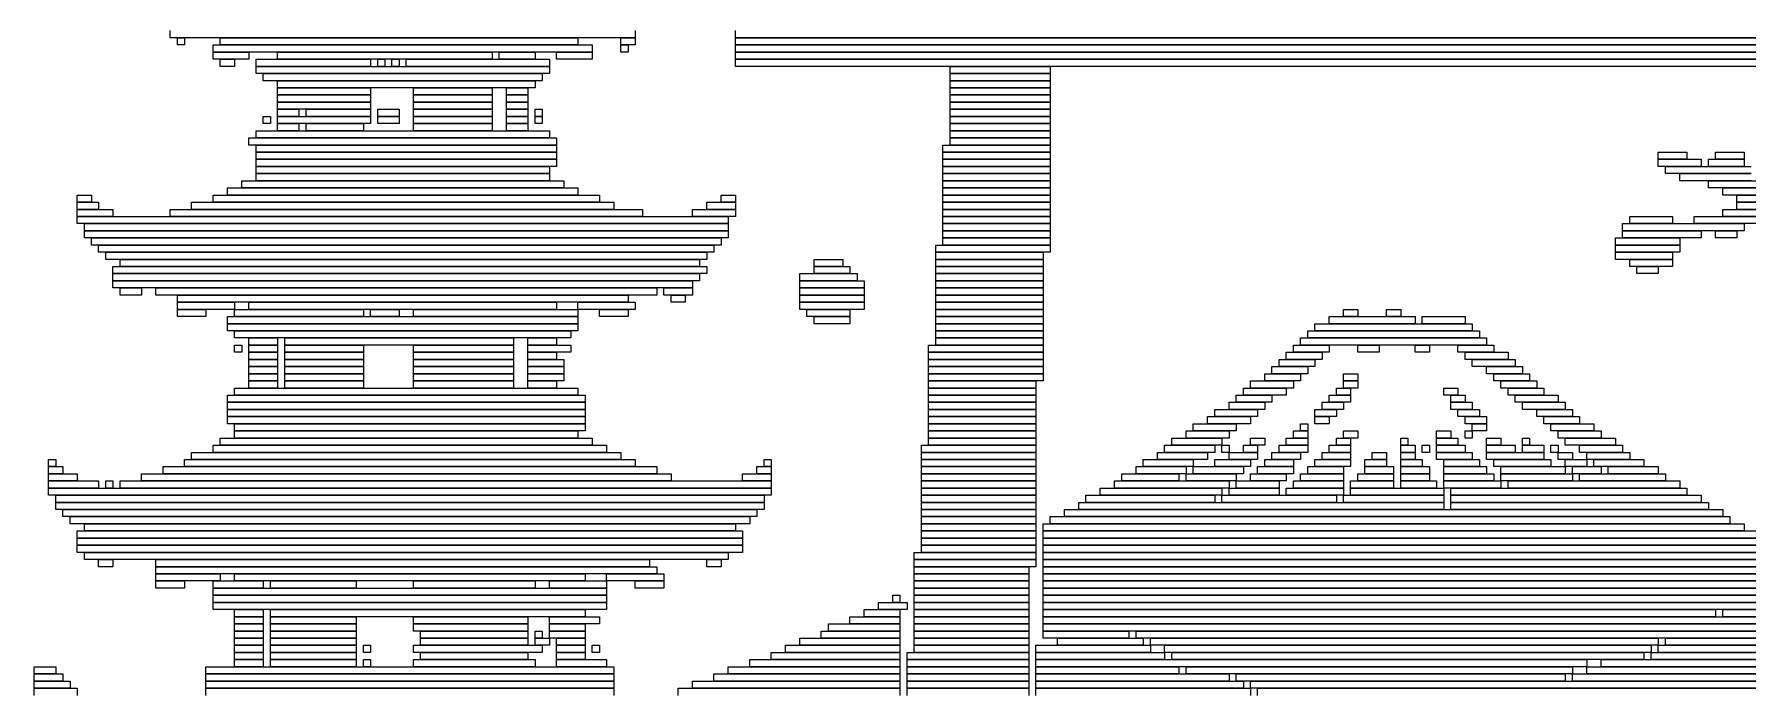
# Model space of a CAD drawing. Extents: x 39 to 985, y 65 to 958.
# Drawn here: x 547 to 786.5, y 710.5 to 802.5 of the extents above; entities that cross this region are included whole.
import ezdxf

# ---------------------------------------------------------------- set-up
doc = ezdxf.new("R2010")
doc.units = 0

msp = doc.modelspace()

# ---------------------------------------------------------------- linework, layer by layer
for p, q in [((566, 802), (566, 803)), ((631, 803), (631, 802)), ((645, 802), (645, 803)), ((631, 802), (566, 802)), ((567, 802), (568, 802)), ((567, 801), (567, 802)), ((568, 801), (567, 801)), ((568, 802), (568, 801)), ((572, 801), (625, 801)), ((572, 800), (572, 801)), ((625, 800), (572, 800)), ((572, 800), (577, 800)), ((572, 799), (572, 800)), ((573, 802), (623, 802)), ((573, 801), (573, 802)), ((623, 801), (573, 801)), ((577, 800), (577, 799)), ((581, 800), (611, 800)), ((581, 799), (581, 800)), ((611, 800), (611, 799)), ((612, 800), (617, 800)), ((612, 799), (612, 800)), ((617, 800), (617, 799)), ((620, 800), (625, 800)), ((620, 799), (620, 800)), ((623, 802), (623, 801)), ((625, 801), (625, 800)), ((625, 800), (625, 799)), ((629, 802), (631, 802)), ((629, 801), (629, 802)), ((631, 801), (629, 801)), ((629, 801), (630, 801)), ((629, 800), (629, 801)), ((630, 800), (629, 800)), ((630, 801), (630, 800)), ((631, 802), (631, 801)), ((837, 802), (645, 802)), ((645, 802), (837, 802)), ((645, 801), (645, 802)), ((837, 801), (645, 801)), ((645, 801), (837, 801)), ((645, 800), (645, 801)), ((837, 800), (645, 800)), ((645, 800), (837, 800)), ((645, 799), (645, 800)), ((577, 799), (572, 799)), ((573, 799), (575, 799)), ((573, 798), (573, 799)), ((575, 798), (573, 798)), ((575, 799), (575, 798)), ((578, 799), (594, 799)), ((578, 798), (578, 799)), ((594, 798), (578, 798)), ((578, 798), (619, 798)), ((578, 797), (578, 798)), ((611, 799), (581, 799)), ((594, 799), (594, 798)), ((595, 799), (596, 799)), ((595, 798), (595, 799)), ((596, 798), (595, 798)), ((596, 799), (596, 798)), ((597, 799), (598, 799)), ((597, 798), (597, 799)), ((598, 798), (597, 798)), ((598, 799), (598, 798)), ((599, 799), (619, 799)), ((599, 798), (599, 799)), ((619, 798), (599, 798)), ((617, 799), (612, 799)), ((619, 799), (619, 798)), ((619, 798), (619, 797)), ((625, 799), (620, 799)), ((837, 799), (645, 799)), ((645, 799), (837, 799)), ((645, 798), (645, 799)), ((837, 798), (645, 798)), ((675, 798), (689, 798)), ((675, 797), (675, 798)), ((689, 798), (689, 797)), ((619, 797), (578, 797)), ((579, 797), (618, 797)), ((579, 796), (579, 797)), ((618, 796), (579, 796)), ((581, 796), (617, 796)), ((581, 795), (581, 796)), ((617, 796), (617, 795)), ((618, 797), (618, 796)), ((689, 797), (675, 797)), ((675, 797), (689, 797)), ((675, 796), (675, 797)), ((689, 796), (675, 796)), ((675, 796), (689, 796)), ((675, 795), (675, 796)), ((689, 797), (689, 796)), ((689, 796), (689, 795)), ((617, 795), (581, 795)), ((581, 795), (594, 795)), ((581, 794), (581, 795)), ((594, 794), (581, 794)), ((581, 794), (594, 794)), ((581, 793), (581, 794)), ((594, 793), (581, 793)), ((581, 793), (594, 793)), ((581, 792), (581, 793)), ((594, 795), (594, 794)), ((594, 794), (594, 793)), ((594, 793), (594, 792)), ((600, 795), (611, 795)), ((600, 794), (600, 795)), ((611, 794), (600, 794)), ((600, 794), (611, 794)), ((600, 793), (600, 794)), ((611, 793), (600, 793)), ((600, 793), (611, 793)), ((600, 792), (600, 793)), ((611, 795), (611, 794)), ((611, 794), (611, 793)), ((611, 793), (611, 792)), ((613, 795), (616, 795)), ((613, 794), (613, 795)), ((616, 794), (613, 794)), ((613, 794), (616, 794)), ((613, 793), (613, 794)), ((616, 793), (613, 793)), ((613, 793), (616, 793)), ((613, 792), (613, 793)), ((616, 795), (616, 794)), ((616, 794), (616, 793)), ((616, 793), (616, 792)), ((689, 795), (675, 795)), ((675, 795), (689, 795)), ((675, 794), (675, 795)), ((689, 794), (675, 794)), ((675, 794), (689, 794)), ((675, 793), (675, 794)), ((689, 793), (675, 793)), ((675, 793), (689, 793)), ((675, 792), (675, 793)), ((689, 795), (689, 794)), ((689, 794), (689, 793)), ((689, 793), (689, 792)), ((579, 791), (580, 791)), ((579, 790), (579, 791)), ((580, 791), (580, 790)), ((594, 792), (581, 792)), ((581, 792), (584, 792)), ((581, 791), (581, 792)), ((584, 791), (581, 791)), ((581, 791), (594, 791)), ((581, 790), (581, 791)), ((584, 792), (584, 791)), ((585, 792), (594, 792)), ((585, 791), (585, 792)), ((594, 791), (585, 791)), ((594, 792), (594, 791)), ((594, 791), (594, 790)), ((595, 792), (598, 792)), ((595, 791), (595, 792)), ((598, 791), (595, 791)), ((595, 791), (598, 791)), ((595, 790), (595, 791)), ((598, 792), (598, 791)), ((598, 791), (598, 790)), ((611, 792), (600, 792)), ((600, 792), (611, 792)), ((600, 791), (600, 792)), ((611, 791), (600, 791)), ((600, 791), (611, 791)), ((600, 790), (600, 791)), ((611, 792), (611, 791)), ((611, 791), (611, 790)), ((616, 792), (613, 792)), ((613, 792), (616, 792)), ((613, 791), (613, 792)), ((616, 791), (613, 791)), ((613, 791), (616, 791)), ((613, 790), (613, 791)), ((616, 792), (616, 791)), ((616, 791), (616, 790)), ((617, 792), (618, 792)), ((617, 791), (617, 792)), ((618, 791), (617, 791)), ((617, 791), (618, 791)), ((617, 790), (617, 791)), ((618, 792), (618, 791)), ((618, 791), (618, 790)), ((689, 792), (675, 792)), ((675, 792), (689, 792)), ((675, 791), (675, 792)), ((689, 791), (675, 791)), ((675, 791), (689, 791)), ((675, 790), (675, 791)), ((689, 792), (689, 791)), ((689, 791), (689, 790)), ((577, 788), (620, 788)), ((577, 787), (577, 788)), ((578, 789), (619, 789)), ((578, 788), (578, 789)), ((619, 788), (578, 788)), ((580, 790), (579, 790)), ((594, 790), (581, 790)), ((581, 790), (584, 790)), ((581, 789), (581, 790)), ((584, 789), (581, 789)), ((584, 790), (584, 789)), ((585, 790), (593, 790)), ((585, 789), (585, 790)), ((593, 789), (585, 789)), ((593, 790), (593, 789)), ((598, 790), (595, 790)), ((611, 790), (600, 790)), ((600, 790), (611, 790)), ((600, 789), (600, 790)), ((611, 789), (600, 789)), ((611, 790), (611, 789)), ((616, 790), (613, 790)), ((613, 790), (616, 790)), ((613, 789), (613, 790)), ((616, 789), (613, 789)), ((616, 790), (616, 789)), ((618, 790), (617, 790)), ((619, 789), (619, 788)), ((620, 788), (620, 787)), ((689, 790), (675, 790)), ((675, 790), (689, 790)), ((675, 789), (675, 790)), ((689, 789), (675, 789)), ((675, 789), (689, 789)), ((675, 788), (675, 789)), ((689, 788), (675, 788)), ((675, 788), (689, 788)), ((675, 787), (675, 788)), ((689, 790), (689, 789)), ((689, 789), (689, 788)), ((689, 788), (689, 787)), ((620, 787), (577, 787)), ((578, 787), (620, 787)), ((578, 786), (578, 787)), ((620, 786), (578, 786)), ((578, 786), (620, 786)), ((578, 785), (578, 786)), ((620, 787), (620, 786)), ((620, 786), (620, 785)), ((674, 787), (689, 787)), ((674, 786), (674, 787)), ((689, 786), (674, 786)), ((674, 786), (689, 786)), ((674, 785), (674, 786)), ((689, 787), (675, 787)), ((689, 787), (689, 786)), ((689, 786), (689, 785)), ((774, 786), (778, 786)), ((774, 785), (774, 786)), ((778, 786), (778, 785)), ((782, 786), (786, 786)), ((782, 785), (782, 786)), ((786, 786), (786, 785)), ((620, 785), (578, 785)), ((578, 785), (620, 785)), ((578, 784), (578, 785)), ((620, 784), (578, 784)), ((578, 784), (619, 784)), ((578, 783), (578, 784)), ((619, 784), (619, 783)), ((620, 785), (620, 784)), ((689, 785), (674, 785)), ((674, 785), (689, 785)), ((674, 784), (674, 785)), ((689, 784), (674, 784)), ((674, 784), (689, 784)), ((674, 783), (674, 784)), ((689, 785), (689, 784)), ((689, 784), (689, 783)), ((778, 785), (774, 785)), ((774, 785), (780, 785)), ((774, 784), (774, 785)), ((780, 784), (774, 784)), ((775, 784), (787, 784)), ((775, 783), (775, 784)), ((780, 785), (780, 784)), ((781, 785), (786, 785)), ((781, 784), (781, 785)), ((786, 784), (781, 784)), ((786, 785), (782, 785)), ((786, 785), (786, 784)), ((574, 781), (623, 781)), ((574, 780), (574, 781)), ((576, 782), (621, 782)), ((576, 781), (576, 782)), ((621, 781), (576, 781)), ((619, 783), (578, 783)), ((578, 783), (619, 783)), ((578, 782), (578, 783)), ((619, 782), (578, 782)), ((619, 783), (619, 782)), ((621, 782), (621, 781)), ((623, 781), (623, 780)), ((689, 783), (674, 783)), ((674, 783), (689, 783)), ((674, 782), (674, 783)), ((689, 782), (674, 782)), ((674, 782), (689, 782)), ((674, 781), (674, 782)), ((689, 781), (674, 781)), ((674, 781), (689, 781)), ((674, 780), (674, 781)), ((689, 783), (689, 782)), ((689, 782), (689, 781)), ((689, 781), (689, 780)), ((787, 783), (775, 783)), ((777, 783), (787, 783)), ((777, 782), (777, 783)), ((787, 782), (777, 782)), ((781, 782), (788, 782)), ((781, 781), (781, 782)), ((788, 781), (781, 781)), ((783, 781), (789, 781)), ((783, 780), (783, 781)), ((553, 780), (555, 780)), ((553, 779), (553, 780)), ((555, 779), (553, 779)), ((553, 779), (556, 779)), ((553, 778), (553, 779)), ((555, 780), (555, 779)), ((556, 779), (556, 778)), ((569, 779), (628, 779)), ((569, 778), (569, 779)), ((572, 780), (626, 780)), ((572, 779), (572, 780)), ((626, 779), (572, 779)), ((623, 780), (574, 780)), ((626, 780), (626, 779)), ((628, 779), (628, 778)), ((641, 779), (645, 779)), ((641, 778), (641, 779)), ((643, 780), (645, 780)), ((643, 779), (643, 780)), ((645, 779), (643, 779)), ((645, 780), (645, 779)), ((645, 779), (645, 778)), ((689, 780), (674, 780)), ((674, 780), (689, 780)), ((674, 779), (674, 780)), ((689, 779), (674, 779)), ((674, 779), (689, 779)), ((674, 778), (674, 779)), ((689, 780), (689, 779)), ((689, 779), (689, 778)), ((789, 780), (783, 780)), ((785, 780), (792, 780)), ((785, 779), (785, 780)), ((792, 779), (785, 779)), ((785, 779), (792, 779)), ((785, 778), (785, 779)), ((556, 778), (553, 778)), ((553, 778), (558, 778)), ((553, 777), (553, 778)), ((558, 777), (553, 777)), ((553, 777), (644, 777)), ((553, 776), (553, 777)), ((644, 776), (553, 776)), ((554, 776), (644, 776)), ((554, 775), (554, 776)), ((558, 778), (558, 777)), ((566, 778), (632, 778)), ((566, 777), (566, 778)), ((632, 777), (566, 777)), ((628, 778), (569, 778)), ((632, 778), (632, 777)), ((639, 778), (645, 778)), ((639, 777), (639, 778)), ((645, 777), (639, 777)), ((645, 778), (641, 778)), ((644, 777), (644, 776)), ((644, 776), (644, 775)), ((645, 778), (645, 777)), ((689, 778), (674, 778)), ((674, 778), (689, 778)), ((674, 777), (674, 778)), ((689, 777), (674, 777)), ((674, 777), (689, 777)), ((674, 776), (674, 777)), ((689, 776), (674, 776)), ((674, 776), (689, 776)), ((674, 775), (674, 776)), ((689, 778), (689, 777)), ((689, 777), (689, 776)), ((689, 776), (689, 775)), ((769, 776), (786, 776)), ((769, 775), (769, 776)), ((770, 777), (776, 777)), ((770, 776), (770, 777)), ((776, 776), (770, 776)), ((776, 777), (776, 776)), ((779, 777), (789, 777)), ((779, 776), (779, 777)), ((789, 776), (779, 776)), ((783, 778), (792, 778)), ((783, 777), (783, 778)), ((792, 777), (783, 777)), ((792, 778), (785, 778)), ((786, 776), (786, 775)), ((644, 775), (554, 775)), ((554, 775), (644, 775)), ((554, 774), (554, 775)), ((644, 774), (554, 774)), ((555, 774), (643, 774)), ((555, 773), (555, 774)), ((643, 774), (643, 773)), ((644, 775), (644, 774)), ((689, 775), (674, 775)), ((674, 775), (689, 775)), ((674, 774), (674, 775)), ((689, 774), (674, 774)), ((674, 774), (689, 774)), ((674, 773), (674, 774)), ((689, 775), (689, 774)), ((689, 774), (689, 773)), ((768, 774), (777, 774)), ((768, 773), (768, 774)), ((786, 775), (769, 775)), ((769, 775), (780, 775)), ((769, 774), (769, 775)), ((780, 774), (769, 774)), ((777, 774), (777, 773)), ((780, 775), (780, 774)), ((782, 775), (785, 775)), ((782, 774), (782, 775)), ((785, 774), (782, 774)), ((785, 775), (785, 774)), ((643, 773), (555, 773)), ((556, 773), (642, 773)), ((556, 772), (556, 773)), ((642, 772), (556, 772)), ((557, 772), (641, 772)), ((557, 771), (557, 772)), ((641, 772), (641, 771)), ((642, 773), (642, 772)), ((673, 773), (689, 773)), ((673, 772), (673, 773)), ((689, 772), (673, 772)), ((673, 772), (688, 772)), ((673, 771), (673, 772)), ((689, 773), (674, 773)), ((688, 772), (688, 771)), ((689, 773), (689, 772)), ((777, 773), (768, 773)), ((768, 773), (777, 773)), ((768, 772), (768, 773)), ((777, 772), (768, 772)), ((768, 772), (776, 772)), ((768, 771), (768, 772)), ((776, 772), (776, 771)), ((777, 773), (777, 772)), ((641, 771), (557, 771)), ((558, 770), (641, 770)), ((558, 769), (558, 770)), ((641, 769), (558, 769)), ((558, 769), (640, 769)), ((558, 768), (558, 769)), ((559, 771), (640, 771)), ((559, 770), (559, 771)), ((640, 770), (559, 770)), ((640, 771), (640, 770)), ((640, 769), (640, 768)), ((641, 770), (641, 769)), ((654, 769), (662, 769)), ((654, 768), (654, 769)), ((656, 771), (660, 771)), ((656, 770), (656, 771)), ((660, 770), (656, 770)), ((656, 770), (661, 770)), ((656, 769), (656, 770)), ((661, 769), (656, 769)), ((660, 771), (660, 770)), ((661, 770), (661, 769)), ((662, 769), (662, 768)), ((688, 771), (673, 771)), ((673, 771), (688, 771)), ((673, 770), (673, 771)), ((688, 770), (673, 770)), ((673, 770), (688, 770)), ((673, 769), (673, 770)), ((688, 769), (673, 769)), ((673, 769), (688, 769)), ((673, 768), (673, 769)), ((688, 771), (688, 770)), ((688, 770), (688, 769)), ((688, 769), (688, 768)), ((776, 771), (768, 771)), ((770, 771), (776, 771)), ((770, 770), (770, 771)), ((776, 770), (770, 770)), ((771, 770), (774, 770)), ((771, 769), (771, 770)), ((774, 769), (771, 769)), ((774, 770), (774, 769)), ((776, 771), (776, 770)), ((640, 768), (558, 768)), ((558, 768), (639, 768)), ((558, 767), (558, 768)), ((639, 767), (558, 767)), ((559, 767), (562, 767)), ((559, 766), (559, 767)), ((562, 767), (562, 766)), ((564, 767), (634, 767)), ((564, 766), (564, 767)), ((634, 767), (634, 766)), ((635, 767), (639, 767)), ((635, 766), (635, 767)), ((639, 768), (639, 767)), ((639, 767), (639, 766)), ((662, 768), (654, 768)), ((654, 768), (663, 768)), ((654, 767), (654, 768)), ((663, 767), (654, 767)), ((654, 767), (663, 767)), ((654, 766), (654, 767)), ((663, 768), (663, 767)), ((663, 767), (663, 766)), ((688, 768), (673, 768)), ((673, 768), (688, 768)), ((673, 767), (673, 768)), ((688, 767), (673, 767)), ((673, 767), (688, 767)), ((673, 766), (673, 767)), ((688, 768), (688, 767)), ((688, 767), (688, 766)), ((562, 766), (559, 766)), ((634, 766), (564, 766)), ((567, 766), (630, 766)), ((567, 765), (567, 766)), ((630, 765), (567, 765)), ((567, 765), (575, 765)), ((567, 764), (567, 765)), ((575, 765), (575, 764)), ((577, 765), (620, 765)), ((577, 764), (577, 765)), ((620, 765), (620, 764)), ((623, 765), (631, 765)), ((623, 764), (623, 765)), ((630, 766), (630, 765)), ((631, 765), (631, 764)), ((639, 766), (635, 766)), ((636, 766), (638, 766)), ((636, 765), (636, 766)), ((638, 765), (636, 765)), ((638, 766), (638, 765)), ((663, 766), (654, 766)), ((654, 766), (663, 766)), ((654, 765), (654, 766)), ((663, 765), (654, 765)), ((654, 765), (663, 765)), ((654, 764), (654, 765)), ((663, 766), (663, 765)), ((663, 765), (663, 764)), ((688, 766), (673, 766)), ((673, 766), (688, 766)), ((673, 765), (673, 766)), ((688, 765), (673, 765)), ((673, 765), (688, 765)), ((673, 764), (673, 765)), ((688, 766), (688, 765)), ((688, 765), (688, 764)), ((575, 764), (567, 764)), ((567, 764), (571, 764)), ((567, 763), (567, 764)), ((571, 763), (567, 763)), ((571, 764), (571, 763)), ((574, 763), (623, 763)), ((574, 762), (574, 763)), ((623, 762), (574, 762)), ((574, 762), (623, 762)), ((574, 761), (574, 762)), ((575, 764), (593, 764)), ((575, 763), (575, 764)), ((593, 763), (575, 763)), ((620, 764), (577, 764)), ((593, 764), (593, 763)), ((594, 764), (598, 764)), ((594, 763), (594, 764)), ((598, 763), (594, 763)), ((598, 764), (598, 763)), ((600, 764), (623, 764)), ((600, 763), (600, 764)), ((623, 763), (600, 763)), ((631, 764), (623, 764)), ((623, 764), (623, 763)), ((623, 763), (623, 762)), ((623, 762), (623, 761)), ((626, 764), (630, 764)), ((626, 763), (626, 764)), ((630, 763), (626, 763)), ((630, 764), (630, 763)), ((663, 764), (654, 764)), ((655, 764), (661, 764)), ((655, 763), (655, 764)), ((661, 763), (655, 763)), ((656, 763), (661, 763)), ((656, 762), (656, 763)), ((661, 762), (656, 762)), ((661, 764), (661, 763)), ((661, 763), (661, 762)), ((688, 764), (673, 764)), ((673, 764), (688, 764)), ((673, 763), (673, 764)), ((688, 763), (673, 763)), ((673, 763), (688, 763)), ((673, 762), (673, 763)), ((688, 762), (673, 762)), ((673, 762), (688, 762)), ((673, 761), (673, 762)), ((688, 764), (688, 763)), ((688, 763), (688, 762)), ((688, 762), (688, 761)), ((726, 762), (748, 762)), ((726, 761), (726, 762)), ((728, 763), (740, 763)), ((728, 762), (728, 763)), ((740, 762), (728, 762)), ((730, 764), (732, 764)), ((730, 763), (730, 764)), ((732, 763), (730, 763)), ((732, 764), (732, 763)), ((736, 764), (738, 764)), ((736, 763), (736, 764)), ((738, 763), (736, 763)), ((738, 764), (738, 763)), ((740, 763), (740, 762)), ((741, 763), (747, 763)), ((741, 762), (741, 763)), ((747, 762), (741, 762)), ((747, 763), (747, 762)), ((748, 762), (748, 761)), ((623, 761), (574, 761)), ((575, 761), (622, 761)), ((575, 760), (575, 761)), ((622, 760), (575, 760)), ((577, 760), (581, 760)), ((577, 759), (577, 760)), ((581, 760), (581, 759)), ((582, 760), (614, 760)), ((582, 759), (582, 760)), ((614, 760), (614, 759)), ((616, 760), (620, 760)), ((616, 759), (616, 760)), ((620, 760), (620, 759)), ((622, 761), (622, 760)), ((688, 761), (673, 761)), ((673, 761), (688, 761)), ((673, 760), (673, 761)), ((688, 760), (673, 760)), ((673, 760), (688, 760)), ((673, 759), (673, 760)), ((688, 761), (688, 760)), ((688, 760), (688, 759)), ((724, 760), (750, 760)), ((724, 759), (724, 760)), ((725, 761), (749, 761)), ((725, 760), (725, 761)), ((749, 760), (725, 760)), ((748, 761), (726, 761)), ((749, 761), (749, 760)), ((750, 760), (750, 759)), ((575, 759), (576, 759)), ((575, 758), (575, 759)), ((576, 758), (575, 758)), ((576, 759), (576, 758)), ((581, 759), (577, 759)), ((577, 759), (581, 759)), ((577, 758), (577, 759)), ((581, 758), (577, 758)), ((577, 758), (581, 758)), ((577, 757), (577, 758)), ((581, 757), (577, 757)), ((577, 757), (581, 757)), ((577, 756), (577, 757)), ((581, 759), (581, 758)), ((581, 758), (581, 757)), ((581, 757), (581, 756)), ((614, 759), (582, 759)), ((582, 759), (593, 759)), ((582, 758), (582, 759)), ((593, 758), (582, 758)), ((582, 758), (593, 758)), ((582, 757), (582, 758)), ((593, 757), (582, 757)), ((582, 757), (593, 757)), ((582, 756), (582, 757)), ((593, 759), (593, 758)), ((593, 758), (593, 757)), ((593, 757), (593, 756)), ((600, 759), (614, 759)), ((600, 758), (600, 759)), ((614, 758), (600, 758)), ((600, 758), (614, 758)), ((600, 757), (600, 758)), ((614, 757), (600, 757)), ((600, 757), (614, 757)), ((600, 756), (600, 757)), ((614, 759), (614, 758)), ((614, 758), (614, 757)), ((614, 757), (614, 756)), ((620, 759), (616, 759)), ((616, 759), (622, 759)), ((616, 758), (616, 759)), ((622, 758), (616, 758)), ((616, 758), (620, 758)), ((616, 757), (616, 758)), ((620, 757), (616, 757)), ((616, 757), (621, 757)), ((616, 756), (616, 757)), ((620, 758), (620, 757)), ((621, 757), (621, 756)), ((622, 759), (622, 758)), ((672, 759), (688, 759)), ((672, 758), (672, 759)), ((688, 758), (672, 758)), ((672, 758), (688, 758)), ((672, 757), (672, 758)), ((688, 757), (672, 757)), ((672, 757), (688, 757)), ((672, 756), (672, 757)), ((688, 759), (673, 759)), ((688, 759), (688, 758)), ((688, 758), (688, 757)), ((688, 757), (688, 756)), ((721, 757), (726, 757)), ((721, 756), (721, 757)), ((722, 758), (727, 758)), ((722, 757), (722, 758)), ((727, 757), (722, 757)), ((723, 759), (728, 759)), ((723, 758), (723, 759)), ((728, 758), (723, 758)), ((750, 759), (724, 759)), ((726, 757), (726, 756)), ((727, 758), (727, 757)), ((728, 759), (728, 758)), ((732, 759), (735, 759)), ((732, 758), (732, 759)), ((735, 758), (732, 758)), ((735, 759), (735, 758)), ((740, 759), (742, 759)), ((740, 758), (740, 759)), ((742, 758), (740, 758)), ((742, 759), (742, 758)), ((746, 759), (751, 759)), ((746, 758), (746, 759)), ((751, 758), (746, 758)), ((747, 758), (753, 758)), ((747, 757), (747, 758)), ((753, 757), (747, 757)), ((748, 757), (754, 757)), ((748, 756), (748, 757)), ((751, 759), (751, 758)), ((753, 758), (753, 757)), ((754, 757), (754, 756)), ((581, 756), (577, 756)), ((577, 756), (581, 756)), ((577, 755), (577, 756)), ((581, 755), (577, 755)), ((577, 755), (581, 755)), ((577, 754), (577, 755)), ((581, 756), (581, 755)), ((581, 755), (581, 754)), ((593, 756), (582, 756)), ((582, 756), (593, 756)), ((582, 755), (582, 756)), ((593, 755), (582, 755)), ((582, 755), (593, 755)), ((582, 754), (582, 755)), ((593, 756), (593, 755)), ((593, 755), (593, 754)), ((614, 756), (600, 756)), ((600, 756), (614, 756)), ((600, 755), (600, 756)), ((614, 755), (600, 755)), ((600, 755), (614, 755)), ((600, 754), (600, 755)), ((614, 756), (614, 755)), ((614, 755), (614, 754)), ((621, 756), (616, 756)), ((616, 756), (621, 756)), ((616, 755), (616, 756)), ((621, 755), (616, 755)), ((616, 755), (621, 755)), ((616, 754), (616, 755)), ((621, 756), (621, 755)), ((621, 755), (621, 754)), ((688, 756), (672, 756)), ((672, 756), (688, 756)), ((672, 755), (672, 756)), ((688, 755), (672, 755)), ((672, 755), (688, 755)), ((672, 754), (672, 755)), ((688, 756), (688, 755)), ((688, 755), (688, 754)), ((719, 755), (724, 755)), ((719, 754), (719, 755)), ((720, 756), (725, 756)), ((720, 755), (720, 756)), ((725, 755), (720, 755)), ((726, 756), (721, 756)), ((724, 755), (724, 754)), ((725, 756), (725, 755)), ((730, 755), (732, 755)), ((730, 754), (730, 755)), ((732, 755), (732, 754)), ((754, 756), (748, 756)), ((750, 756), (755, 756)), ((750, 755), (750, 756)), ((755, 755), (750, 755)), ((751, 755), (756, 755)), ((751, 754), (751, 755)), ((755, 756), (755, 755)), ((756, 755), (756, 754)), ((575, 753), (623, 753)), ((575, 752), (575, 753)), ((581, 754), (577, 754)), ((577, 754), (581, 754)), ((577, 753), (577, 754)), ((581, 753), (577, 753)), ((581, 754), (581, 753)), ((593, 754), (582, 754)), ((582, 754), (593, 754)), ((582, 753), (582, 754)), ((593, 753), (582, 753)), ((593, 754), (593, 753)), ((614, 754), (600, 754)), ((600, 754), (614, 754)), ((600, 753), (600, 754)), ((614, 753), (600, 753)), ((614, 754), (614, 753)), ((621, 754), (616, 754)), ((616, 754), (620, 754)), ((616, 753), (616, 754)), ((620, 753), (616, 753)), ((620, 754), (620, 753)), ((623, 753), (623, 752)), ((688, 754), (672, 754)), ((672, 754), (687, 754)), ((672, 753), (672, 754)), ((687, 753), (672, 753)), ((672, 753), (687, 753)), ((672, 752), (672, 753)), ((687, 754), (687, 753)), ((687, 753), (687, 752)), ((716, 753), (722, 753)), ((716, 752), (716, 753)), ((717, 754), (723, 754)), ((717, 753), (717, 754)), ((723, 753), (717, 753)), ((724, 754), (719, 754)), ((722, 753), (722, 752)), ((723, 754), (723, 753)), ((729, 753), (731, 753)), ((729, 752), (729, 753)), ((732, 754), (730, 754)), ((730, 754), (732, 754)), ((730, 753), (730, 754)), ((732, 753), (730, 753)), ((731, 753), (731, 752)), ((732, 754), (732, 753)), ((744, 753), (746, 753)), ((744, 752), (744, 753)), ((746, 753), (746, 752)), ((756, 754), (751, 754)), ((752, 754), (757, 754)), ((752, 753), (752, 754)), ((757, 753), (752, 753)), ((753, 753), (758, 753)), ((753, 752), (753, 753)), ((757, 754), (757, 753)), ((758, 753), (758, 752)), ((574, 752), (624, 752)), ((574, 751), (574, 752)), ((624, 751), (574, 751)), ((574, 751), (624, 751)), ((574, 750), (574, 751)), ((624, 750), (574, 750)), ((574, 750), (624, 750)), ((574, 749), (574, 750)), ((623, 752), (575, 752)), ((624, 752), (624, 751)), ((624, 751), (624, 750)), ((624, 750), (624, 749)), ((687, 752), (672, 752)), ((672, 752), (687, 752)), ((672, 751), (672, 752)), ((687, 751), (672, 751)), ((672, 751), (687, 751)), ((672, 750), (672, 751)), ((687, 750), (672, 750)), ((672, 750), (687, 750)), ((672, 749), (672, 750)), ((687, 752), (687, 751)), ((687, 751), (687, 750)), ((687, 750), (687, 749)), ((712, 750), (718, 750)), ((712, 749), (712, 750)), ((714, 751), (719, 751)), ((714, 750), (714, 751)), ((719, 750), (714, 750)), ((715, 752), (720, 752)), ((715, 751), (715, 752)), ((720, 751), (715, 751)), ((722, 752), (716, 752)), ((718, 750), (718, 749)), ((719, 751), (719, 750)), ((720, 752), (720, 751)), ((726, 750), (729, 750)), ((726, 749), (726, 750)), ((727, 751), (730, 751)), ((727, 750), (727, 751)), ((730, 750), (727, 750)), ((728, 752), (731, 752)), ((728, 751), (728, 752)), ((731, 751), (728, 751)), ((731, 752), (729, 752)), ((729, 750), (729, 749)), ((730, 751), (730, 750)), ((731, 752), (731, 751)), ((746, 752), (744, 752)), ((745, 752), (747, 752)), ((745, 751), (745, 752)), ((747, 751), (745, 751)), ((745, 751), (748, 751)), ((745, 750), (745, 751)), ((748, 750), (745, 750)), ((746, 750), (749, 750)), ((746, 749), (746, 750)), ((747, 752), (747, 751)), ((748, 751), (748, 750)), ((749, 750), (749, 749)), ((758, 752), (753, 752)), ((754, 752), (760, 752)), ((754, 751), (754, 752)), ((760, 751), (754, 751)), ((755, 751), (761, 751)), ((755, 750), (755, 751)), ((761, 750), (755, 750)), ((757, 750), (762, 750)), ((757, 749), (757, 750)), ((760, 752), (760, 751)), ((761, 751), (761, 750)), ((762, 750), (762, 749)), ((624, 749), (574, 749)), ((574, 749), (624, 749)), ((574, 748), (574, 749)), ((624, 748), (574, 748)), ((575, 748), (624, 748)), ((575, 747), (575, 748)), ((624, 749), (624, 748)), ((624, 748), (624, 747)), ((687, 749), (672, 749)), ((672, 749), (687, 749)), ((672, 748), (672, 749)), ((687, 748), (672, 748)), ((672, 748), (687, 748)), ((672, 747), (672, 748)), ((687, 749), (687, 748)), ((687, 748), (687, 747)), ((709, 748), (715, 748)), ((709, 747), (709, 748)), ((711, 749), (717, 749)), ((711, 748), (711, 749)), ((717, 748), (711, 748)), ((718, 749), (712, 749)), ((715, 748), (715, 747)), ((717, 749), (717, 748)), ((724, 748), (725, 748)), ((724, 747), (724, 748)), ((725, 748), (725, 747)), ((729, 749), (726, 749)), ((726, 749), (728, 749)), ((726, 748), (726, 749)), ((728, 748), (726, 748)), ((728, 749), (728, 748)), ((749, 749), (746, 749)), ((747, 749), (750, 749)), ((747, 748), (747, 749)), ((750, 748), (747, 748)), ((748, 748), (750, 748)), ((748, 747), (748, 748)), ((750, 749), (750, 748)), ((750, 748), (750, 747)), ((762, 749), (757, 749)), ((758, 749), (763, 749)), ((758, 748), (758, 749)), ((763, 748), (758, 748)), ((759, 748), (765, 748)), ((759, 747), (759, 748)), ((763, 749), (763, 748)), ((765, 748), (765, 747)), ((572, 745), (627, 745)), ((572, 744), (572, 745)), ((573, 746), (625, 746)), ((573, 745), (573, 746)), ((625, 745), (573, 745)), ((624, 747), (575, 747)), ((575, 747), (623, 747)), ((575, 746), (575, 747)), ((623, 746), (575, 746)), ((623, 747), (623, 746)), ((625, 746), (625, 745)), ((627, 745), (627, 744)), ((671, 745), (687, 745)), ((671, 744), (671, 745)), ((687, 747), (672, 747)), ((672, 747), (687, 747)), ((672, 746), (672, 747)), ((687, 746), (672, 746)), ((672, 746), (687, 746)), ((672, 745), (672, 746)), ((687, 745), (672, 745)), ((687, 747), (687, 746)), ((687, 746), (687, 745)), ((687, 745), (687, 744)), ((705, 745), (712, 745)), ((705, 744), (705, 745)), ((706, 746), (713, 746)), ((706, 745), (706, 746)), ((713, 745), (706, 745)), ((708, 747), (714, 747)), ((708, 746), (708, 747)), ((714, 746), (708, 746)), ((715, 747), (709, 747)), ((712, 745), (712, 744)), ((713, 746), (713, 745)), ((713, 745), (714, 745)), ((713, 744), (713, 745)), ((714, 747), (714, 746)), ((714, 745), (714, 744)), ((716, 745), (718, 745)), ((716, 744), (716, 745)), ((717, 746), (719, 746)), ((717, 745), (717, 746)), ((719, 745), (717, 745)), ((718, 745), (718, 744)), ((719, 746), (719, 745)), ((721, 745), (725, 745)), ((721, 744), (721, 745)), ((722, 746), (725, 746)), ((722, 745), (722, 746)), ((725, 745), (722, 745)), ((723, 747), (725, 747)), ((723, 746), (723, 747)), ((725, 746), (723, 746)), ((725, 747), (724, 747)), ((725, 747), (725, 746)), ((725, 746), (725, 745)), ((725, 745), (725, 744)), ((728, 745), (731, 745)), ((728, 744), (728, 745)), ((729, 746), (731, 746)), ((729, 745), (729, 746)), ((731, 745), (729, 745)), ((730, 747), (732, 747)), ((730, 746), (730, 747)), ((732, 746), (730, 746)), ((731, 746), (731, 745)), ((731, 745), (731, 744)), ((732, 747), (732, 746)), ((738, 746), (739, 746)), ((738, 745), (738, 746)), ((739, 745), (738, 745)), ((738, 745), (740, 745)), ((738, 744), (738, 745)), ((739, 746), (739, 745)), ((740, 745), (740, 744)), ((741, 745), (742, 745)), ((741, 744), (741, 745)), ((742, 745), (742, 744)), ((743, 747), (745, 747)), ((743, 746), (743, 747)), ((745, 746), (743, 746)), ((743, 746), (746, 746)), ((743, 745), (743, 746)), ((746, 745), (743, 745)), ((743, 745), (747, 745)), ((743, 744), (743, 745)), ((745, 747), (745, 746)), ((746, 746), (746, 745)), ((747, 747), (748, 747)), ((747, 746), (747, 747)), ((748, 746), (747, 746)), ((747, 745), (747, 744)), ((750, 747), (748, 747)), ((748, 747), (748, 746)), ((750, 746), (752, 746)), ((750, 745), (750, 746)), ((752, 745), (750, 745)), ((750, 745), (754, 745)), ((750, 744), (750, 745)), ((752, 746), (752, 745)), ((754, 745), (754, 744)), ((755, 746), (756, 746)), ((755, 745), (755, 746)), ((756, 745), (755, 745)), ((755, 745), (758, 745)), ((755, 744), (755, 745)), ((756, 746), (756, 745)), ((758, 745), (758, 744)), ((765, 747), (759, 747)), ((759, 745), (760, 745)), ((759, 744), (759, 745)), ((760, 747), (766, 747)), ((760, 746), (760, 747)), ((766, 746), (760, 746)), ((760, 745), (760, 744)), ((761, 746), (768, 746)), ((761, 745), (761, 746)), ((768, 745), (761, 745)), ((763, 745), (769, 745)), ((763, 744), (763, 745)), ((766, 747), (766, 746)), ((768, 746), (768, 745)), ((769, 745), (769, 744)), ((549, 743), (550, 743)), ((549, 742), (549, 743)), ((550, 743), (550, 742)), ((568, 743), (631, 743)), ((568, 742), (568, 743)), ((569, 744), (629, 744)), ((569, 743), (569, 744)), ((629, 743), (569, 743)), ((627, 744), (572, 744)), ((629, 744), (629, 743)), ((631, 743), (631, 742)), ((649, 743), (650, 743)), ((649, 742), (649, 743)), ((650, 743), (650, 742)), ((687, 744), (671, 744)), ((671, 744), (687, 744)), ((671, 743), (671, 744)), ((687, 743), (671, 743)), ((671, 743), (687, 743)), ((671, 742), (671, 743)), ((687, 744), (687, 743)), ((687, 743), (687, 742)), ((702, 743), (709, 743)), ((702, 742), (702, 743)), ((704, 744), (711, 744)), ((704, 743), (704, 744)), ((711, 743), (704, 743)), ((712, 744), (705, 744)), ((709, 743), (709, 742)), ((711, 744), (711, 743)), ((712, 743), (717, 743)), ((712, 742), (712, 743)), ((714, 744), (713, 744)), ((714, 744), (718, 744)), ((714, 743), (714, 744)), ((718, 743), (714, 743)), ((718, 744), (716, 744)), ((717, 743), (717, 742)), ((718, 744), (718, 743)), ((719, 743), (723, 743)), ((719, 742), (719, 743)), ((720, 744), (724, 744)), ((720, 743), (720, 744)), ((724, 743), (720, 743)), ((725, 744), (721, 744)), ((723, 743), (723, 742)), ((724, 744), (724, 743)), ((726, 743), (731, 743)), ((726, 742), (726, 743)), ((727, 744), (731, 744)), ((727, 743), (727, 744)), ((731, 743), (727, 743)), ((731, 744), (728, 744)), ((731, 744), (731, 743)), ((731, 743), (731, 742)), ((733, 743), (736, 743)), ((733, 742), (733, 743)), ((734, 744), (736, 744)), ((734, 743), (734, 744)), ((736, 743), (734, 743)), ((736, 744), (736, 743)), ((736, 743), (736, 742)), ((740, 744), (738, 744)), ((738, 744), (740, 744)), ((738, 743), (738, 744)), ((740, 743), (738, 743)), ((738, 743), (741, 743)), ((738, 742), (738, 743)), ((740, 744), (740, 743)), ((742, 744), (741, 744)), ((741, 743), (741, 742)), ((747, 744), (743, 744)), ((743, 744), (748, 744)), ((743, 743), (743, 744)), ((748, 743), (743, 743)), ((744, 743), (749, 743)), ((744, 742), (744, 743)), ((748, 744), (748, 743)), ((749, 743), (749, 742)), ((754, 744), (750, 744)), ((750, 744), (758, 744)), ((750, 743), (750, 744)), ((758, 743), (750, 743)), ((751, 743), (759, 743)), ((751, 742), (751, 743)), ((758, 744), (755, 744)), ((758, 744), (758, 743)), ((760, 744), (759, 744)), ((759, 743), (759, 742)), ((760, 744), (762, 744)), ((760, 743), (760, 744)), ((762, 743), (760, 743)), ((761, 743), (764, 743)), ((761, 742), (761, 743)), ((762, 744), (762, 743)), ((769, 744), (763, 744)), ((764, 744), (770, 744)), ((764, 743), (764, 744)), ((770, 743), (764, 743)), ((764, 743), (764, 742)), ((765, 743), (772, 743)), ((765, 742), (765, 743)), ((770, 744), (770, 743)), ((772, 743), (772, 742)), ((550, 742), (549, 742)), ((549, 742), (551, 742)), ((549, 741), (549, 742)), ((551, 741), (549, 741)), ((549, 741), (553, 741)), ((549, 740), (549, 741)), ((551, 742), (551, 741)), ((553, 741), (553, 740)), ((562, 741), (636, 741)), ((562, 740), (562, 741)), ((565, 742), (634, 742)), ((565, 741), (565, 742)), ((634, 741), (565, 741)), ((631, 742), (568, 742)), ((634, 742), (634, 741)), ((636, 741), (636, 740)), ((646, 741), (650, 741)), ((646, 740), (646, 741)), ((648, 742), (650, 742)), ((648, 741), (648, 742)), ((650, 741), (648, 741)), ((650, 742), (649, 742)), ((650, 742), (650, 741)), ((650, 741), (650, 740)), ((687, 742), (671, 742)), ((671, 742), (687, 742)), ((671, 741), (671, 742)), ((687, 741), (671, 741)), ((671, 741), (687, 741)), ((671, 740), (671, 741)), ((687, 742), (687, 741)), ((687, 741), (687, 740)), ((699, 741), (707, 741)), ((699, 740), (699, 741)), ((701, 742), (708, 742)), ((701, 741), (701, 742)), ((708, 741), (701, 741)), ((709, 742), (702, 742)), ((707, 741), (707, 740)), ((708, 742), (708, 741)), ((708, 741), (715, 741)), ((708, 740), (708, 741)), ((709, 742), (716, 742)), ((709, 741), (709, 742)), ((716, 741), (709, 741)), ((717, 742), (712, 742)), ((715, 741), (715, 740)), ((716, 742), (716, 741)), ((717, 741), (722, 741)), ((717, 740), (717, 741)), ((718, 742), (723, 742)), ((718, 741), (718, 742)), ((723, 741), (718, 741)), ((723, 742), (719, 742)), ((722, 741), (722, 740)), ((723, 742), (723, 741)), ((724, 741), (730, 741)), ((724, 740), (724, 741)), ((725, 742), (730, 742)), ((725, 741), (725, 742)), ((730, 741), (725, 741)), ((731, 742), (726, 742)), ((730, 742), (730, 741)), ((730, 741), (730, 740)), ((732, 741), (737, 741)), ((732, 740), (732, 741)), ((736, 742), (733, 742)), ((733, 742), (737, 742)), ((733, 741), (733, 742)), ((737, 741), (733, 741)), ((737, 742), (737, 741)), ((737, 741), (737, 740)), ((741, 742), (738, 742)), ((738, 742), (742, 742)), ((738, 741), (738, 742)), ((742, 741), (738, 741)), ((738, 741), (742, 741)), ((738, 740), (738, 741)), ((742, 742), (742, 741)), ((742, 741), (742, 740)), ((749, 742), (744, 742)), ((744, 742), (750, 742)), ((744, 741), (744, 742)), ((750, 741), (744, 741)), ((744, 741), (751, 741)), ((744, 740), (744, 741)), ((750, 742), (750, 741)), ((759, 742), (751, 742)), ((751, 741), (751, 740)), ((752, 742), (761, 742)), ((752, 741), (752, 742)), ((761, 741), (752, 741)), ((752, 741), (762, 741)), ((752, 740), (752, 741)), ((764, 742), (761, 742)), ((761, 742), (761, 741)), ((762, 742), (766, 742)), ((762, 741), (762, 742)), ((766, 741), (762, 741)), ((762, 741), (762, 740)), ((763, 741), (775, 741)), ((763, 740), (763, 741)), ((772, 742), (765, 742)), ((766, 742), (766, 741)), ((767, 742), (774, 742)), ((767, 741), (767, 742)), ((774, 741), (767, 741)), ((774, 742), (774, 741)), ((775, 741), (775, 740)), ((553, 740), (549, 740)), ((549, 740), (556, 740)), ((549, 739), (549, 740)), ((556, 739), (549, 739)), ((549, 739), (650, 739)), ((549, 738), (549, 739)), ((650, 738), (549, 738)), ((550, 738), (649, 738)), ((550, 737), (550, 738)), ((556, 740), (556, 739)), ((557, 740), (558, 740)), ((557, 739), (557, 740)), ((558, 739), (557, 739)), ((558, 740), (558, 739)), ((559, 740), (650, 740)), ((559, 739), (559, 740)), ((650, 739), (559, 739)), ((636, 740), (562, 740)), ((650, 740), (646, 740)), ((649, 738), (649, 737)), ((650, 740), (650, 739)), ((650, 739), (650, 738)), ((687, 740), (671, 740)), ((671, 740), (687, 740)), ((671, 739), (671, 740)), ((687, 739), (671, 739)), ((671, 739), (687, 739)), ((671, 738), (671, 739)), ((687, 738), (671, 738)), ((671, 738), (687, 738)), ((671, 737), (671, 738)), ((687, 740), (687, 739)), ((687, 739), (687, 738)), ((687, 738), (687, 737)), ((694, 738), (712, 738)), ((694, 737), (694, 738)), ((696, 739), (713, 739)), ((696, 738), (696, 739)), ((713, 738), (696, 738)), ((698, 740), (714, 740)), ((698, 739), (698, 740)), ((714, 739), (698, 739)), ((707, 740), (699, 740)), ((715, 740), (708, 740)), ((712, 738), (712, 737)), ((713, 739), (713, 738)), ((713, 738), (729, 738)), ((713, 737), (713, 738)), ((714, 740), (714, 739)), ((714, 739), (721, 739)), ((714, 738), (714, 739)), ((721, 738), (714, 738)), ((715, 740), (721, 740)), ((715, 739), (715, 740)), ((721, 739), (715, 739)), ((722, 740), (717, 740)), ((721, 740), (721, 739)), ((721, 739), (721, 738)), ((722, 739), (730, 739)), ((722, 738), (722, 739)), ((730, 738), (722, 738)), ((723, 740), (730, 740)), ((723, 739), (723, 740)), ((730, 739), (723, 739)), ((730, 740), (724, 740)), ((729, 738), (729, 737)), ((730, 740), (730, 739)), ((730, 739), (730, 738)), ((730, 738), (744, 738)), ((730, 737), (730, 738)), ((731, 740), (737, 740)), ((731, 739), (731, 740)), ((737, 739), (731, 739)), ((731, 739), (744, 739)), ((731, 738), (731, 739)), ((744, 738), (731, 738)), ((737, 740), (732, 740)), ((737, 740), (737, 739)), ((742, 740), (738, 740)), ((738, 740), (743, 740)), ((738, 739), (738, 740)), ((743, 739), (738, 739)), ((743, 740), (743, 739)), ((751, 740), (744, 740)), ((744, 740), (752, 740)), ((744, 739), (744, 740)), ((752, 739), (744, 739)), ((744, 739), (744, 738)), ((744, 738), (744, 737)), ((745, 739), (778, 739)), ((745, 738), (745, 739)), ((778, 738), (745, 738)), ((745, 738), (780, 738)), ((745, 737), (745, 738)), ((762, 740), (752, 740)), ((752, 740), (752, 739)), ((753, 740), (777, 740)), ((753, 739), (753, 740)), ((777, 739), (753, 739)), ((775, 740), (763, 740)), ((777, 740), (777, 739)), ((778, 739), (778, 738)), ((780, 738), (780, 737)), ((649, 737), (550, 737)), ((550, 737), (649, 737)), ((550, 736), (550, 737)), ((649, 736), (550, 736)), ((551, 736), (648, 736)), ((551, 735), (551, 736)), ((648, 736), (648, 735)), ((649, 737), (649, 736)), ((687, 737), (671, 737)), ((671, 737), (687, 737)), ((671, 736), (671, 737)), ((687, 736), (671, 736)), ((671, 736), (687, 736)), ((671, 735), (671, 736)), ((687, 737), (687, 736)), ((687, 736), (687, 735)), ((691, 736), (783, 736)), ((691, 735), (691, 736)), ((693, 737), (744, 737)), ((693, 736), (693, 737)), ((744, 736), (693, 736)), ((712, 737), (694, 737)), ((729, 737), (713, 737)), ((744, 737), (730, 737)), ((744, 737), (744, 736)), ((780, 737), (745, 737)), ((745, 737), (781, 737)), ((745, 736), (745, 737)), ((781, 736), (745, 736)), ((781, 737), (781, 736)), ((783, 736), (783, 735)), ((648, 735), (551, 735)), ((552, 735), (647, 735)), ((552, 734), (552, 735)), ((647, 734), (552, 734)), ((553, 733), (646, 733)), ((553, 732), (553, 733)), ((554, 734), (645, 734)), ((554, 733), (554, 734)), ((645, 733), (554, 733)), ((645, 734), (645, 733)), ((646, 733), (646, 732)), ((647, 735), (647, 734)), ((687, 735), (671, 735)), ((671, 735), (687, 735)), ((671, 734), (671, 735)), ((687, 734), (671, 734)), ((671, 734), (687, 734)), ((671, 733), (671, 734)), ((687, 733), (671, 733)), ((671, 733), (687, 733)), ((671, 732), (671, 733)), ((687, 735), (687, 734)), ((687, 734), (687, 733)), ((687, 733), (687, 732)), ((688, 734), (786, 734)), ((688, 733), (688, 734)), ((786, 733), (688, 733)), ((688, 733), (788, 733)), ((688, 732), (688, 733)), ((689, 735), (784, 735)), ((689, 734), (689, 735)), ((784, 734), (689, 734)), ((783, 735), (691, 735)), ((784, 735), (784, 734)), ((786, 734), (786, 733)), ((646, 732), (553, 732)), ((553, 732), (646, 732)), ((553, 731), (553, 732)), ((646, 731), (553, 731)), ((553, 731), (646, 731)), ((553, 730), (553, 731)), ((646, 732), (646, 731)), ((646, 731), (646, 730)), ((687, 732), (671, 732)), ((671, 732), (687, 732)), ((671, 731), (671, 732)), ((687, 731), (671, 731)), ((671, 731), (687, 731)), ((671, 730), (671, 731)), ((687, 732), (687, 731)), ((687, 731), (687, 730)), ((788, 732), (688, 732)), ((688, 732), (790, 732)), ((688, 731), (688, 732)), ((790, 731), (688, 731)), ((688, 731), (792, 731)), ((688, 730), (688, 731)), ((646, 730), (553, 730)), ((554, 730), (644, 730)), ((554, 729), (554, 730)), ((644, 729), (554, 729)), ((556, 729), (558, 729)), ((556, 728), (556, 729)), ((558, 729), (558, 728)), ((564, 729), (633, 729)), ((564, 728), (564, 729)), ((633, 729), (633, 728)), ((641, 729), (643, 729)), ((641, 728), (641, 729)), ((643, 729), (643, 728)), ((644, 730), (644, 729)), ((670, 730), (687, 730)), ((670, 729), (670, 730)), ((687, 729), (670, 729)), ((670, 729), (687, 729)), ((670, 728), (670, 729)), ((687, 730), (671, 730)), ((687, 730), (687, 729)), ((687, 729), (687, 728)), ((792, 730), (688, 730)), ((688, 730), (794, 730)), ((688, 729), (688, 730)), ((794, 729), (688, 729)), ((688, 729), (794, 729)), ((688, 728), (688, 729)), ((558, 728), (556, 728)), ((633, 728), (564, 728)), ((564, 728), (634, 728)), ((564, 727), (564, 728)), ((634, 727), (564, 727)), ((564, 727), (573, 727)), ((564, 726), (564, 727)), ((573, 726), (564, 726)), ((564, 726), (568, 726)), ((564, 725), (564, 726)), ((568, 726), (568, 725)), ((572, 726), (579, 726)), ((572, 725), (572, 726)), ((573, 727), (573, 726)), ((575, 727), (624, 727)), ((575, 726), (575, 727)), ((624, 726), (575, 726)), ((579, 726), (579, 725)), ((580, 726), (592, 726)), ((580, 725), (580, 726)), ((592, 726), (592, 725)), ((600, 726), (617, 726)), ((600, 725), (600, 726)), ((617, 726), (617, 725)), ((619, 726), (627, 726)), ((619, 725), (619, 726)), ((624, 727), (624, 726)), ((627, 727), (635, 727)), ((627, 726), (627, 727)), ((635, 726), (627, 726)), ((627, 726), (627, 725)), ((631, 726), (635, 726)), ((631, 725), (631, 726)), ((634, 728), (634, 727)), ((635, 727), (635, 726)), ((635, 726), (635, 725)), ((643, 728), (641, 728)), ((687, 728), (670, 728)), ((670, 728), (686, 728)), ((670, 727), (670, 728)), ((686, 727), (670, 727)), ((670, 727), (686, 727)), ((670, 726), (670, 727)), ((686, 726), (670, 726)), ((670, 726), (686, 726)), ((670, 725), (670, 726)), ((686, 728), (686, 727)), ((686, 727), (686, 726)), ((686, 726), (686, 725)), ((794, 728), (688, 728)), ((688, 728), (794, 728)), ((688, 727), (688, 728)), ((794, 727), (688, 727)), ((688, 727), (794, 727)), ((688, 726), (688, 727)), ((794, 726), (688, 726)), ((688, 726), (794, 726)), ((688, 725), (688, 726)), ((568, 725), (564, 725)), ((579, 725), (572, 725)), ((572, 725), (627, 725)), ((572, 724), (572, 725)), ((627, 724), (572, 724)), ((572, 724), (627, 724)), ((572, 723), (572, 724)), ((592, 725), (580, 725)), ((617, 725), (600, 725)), ((627, 725), (619, 725)), ((627, 725), (627, 724)), ((627, 724), (627, 723)), ((635, 725), (631, 725)), ((667, 724), (668, 724)), ((667, 723), (667, 724)), ((668, 724), (668, 723)), ((686, 725), (670, 725)), ((670, 725), (686, 725)), ((670, 724), (670, 725)), ((686, 724), (670, 724)), ((670, 724), (686, 724)), ((670, 723), (670, 724)), ((686, 725), (686, 724)), ((686, 724), (686, 723)), ((794, 725), (688, 725)), ((688, 725), (795, 725)), ((688, 724), (688, 725)), ((795, 724), (688, 724)), ((688, 724), (795, 724)), ((688, 723), (688, 724)), ((627, 723), (572, 723)), ((572, 723), (627, 723)), ((572, 722), (572, 723)), ((627, 722), (572, 722)), ((575, 722), (579, 722)), ((575, 721), (575, 722)), ((579, 721), (575, 721)), ((575, 721), (579, 721)), ((575, 720), (575, 721)), ((579, 722), (579, 721)), ((579, 721), (579, 720)), ((580, 722), (624, 722)), ((580, 721), (580, 722)), ((624, 721), (580, 721)), ((580, 721), (592, 721)), ((580, 720), (580, 721)), ((592, 721), (592, 720)), ((600, 721), (616, 721)), ((600, 720), (600, 721)), ((616, 721), (616, 720)), ((619, 721), (626, 721)), ((619, 720), (619, 721)), ((624, 722), (624, 721)), ((626, 721), (626, 720)), ((627, 723), (627, 722)), ((661, 721), (668, 721)), ((661, 720), (661, 721)), ((663, 722), (668, 722)), ((663, 721), (663, 722)), ((668, 721), (663, 721)), ((665, 723), (669, 723)), ((665, 722), (665, 723)), ((669, 722), (665, 722)), ((668, 723), (667, 723)), ((668, 722), (668, 721)), ((668, 721), (668, 720)), ((669, 723), (669, 722)), ((686, 723), (670, 723)), ((670, 723), (686, 723)), ((670, 722), (670, 723)), ((686, 722), (670, 722)), ((670, 722), (686, 722)), ((670, 721), (670, 722)), ((686, 721), (670, 721)), ((670, 721), (686, 721)), ((670, 720), (670, 721)), ((686, 723), (686, 722)), ((686, 722), (686, 721)), ((686, 721), (686, 720)), ((795, 723), (688, 723)), ((688, 723), (795, 723)), ((688, 722), (688, 723)), ((795, 722), (688, 722)), ((688, 722), (782, 722)), ((688, 721), (688, 722)), ((782, 721), (688, 721)), ((688, 721), (794, 721)), ((688, 720), (688, 721)), ((782, 722), (782, 721)), ((783, 722), (795, 722)), ((783, 721), (783, 722)), ((795, 721), (783, 721)), ((579, 720), (575, 720)), ((575, 720), (579, 720)), ((575, 719), (575, 720)), ((579, 719), (575, 719)), ((575, 719), (579, 719)), ((575, 718), (575, 719)), ((579, 720), (579, 719)), ((579, 719), (579, 718)), ((592, 720), (580, 720)), ((580, 720), (592, 720)), ((580, 719), (580, 720)), ((592, 719), (580, 719)), ((580, 719), (592, 719)), ((580, 718), (580, 719)), ((592, 720), (592, 719)), ((592, 719), (592, 718)), ((616, 720), (600, 720)), ((600, 720), (616, 720)), ((600, 719), (600, 720)), ((616, 719), (600, 719)), ((601, 719), (616, 719)), ((601, 718), (601, 719)), ((616, 720), (616, 719)), ((616, 719), (616, 718)), ((617, 719), (618, 719)), ((617, 718), (617, 719)), ((618, 719), (618, 718)), ((626, 720), (619, 720)), ((619, 720), (624, 720)), ((619, 719), (619, 720)), ((624, 719), (619, 719)), ((619, 719), (624, 719)), ((619, 718), (619, 719)), ((624, 720), (624, 719)), ((624, 719), (624, 718)), ((657, 719), (668, 719)), ((657, 718), (657, 719)), ((658, 720), (668, 720)), ((658, 719), (658, 720)), ((668, 719), (658, 719)), ((668, 720), (661, 720)), ((668, 720), (668, 719)), ((668, 719), (668, 718)), ((686, 720), (670, 720)), ((670, 720), (686, 720)), ((670, 719), (670, 720)), ((686, 719), (670, 719)), ((670, 719), (686, 719)), ((670, 718), (670, 719)), ((686, 720), (686, 719)), ((686, 719), (686, 718)), ((794, 720), (688, 720)), ((688, 720), (794, 720)), ((688, 719), (688, 720)), ((794, 719), (688, 719)), ((688, 719), (700, 719)), ((688, 718), (688, 719)), ((700, 719), (700, 718)), ((701, 719), (795, 719)), ((701, 718), (701, 719)), ((579, 718), (575, 718)), ((575, 718), (579, 718)), ((575, 717), (575, 718)), ((579, 717), (575, 717)), ((575, 717), (579, 717)), ((575, 716), (575, 717)), ((579, 718), (579, 717)), ((579, 717), (579, 716)), ((592, 718), (580, 718)), ((580, 718), (592, 718)), ((580, 717), (580, 718)), ((592, 717), (580, 717)), ((580, 717), (592, 717)), ((580, 716), (580, 717)), ((592, 718), (592, 717)), ((592, 717), (592, 716)), ((593, 717), (594, 717)), ((593, 716), (593, 717)), ((594, 717), (594, 716)), ((600, 717), (618, 717)), ((600, 716), (600, 717)), ((616, 718), (601, 718)), ((601, 718), (616, 718)), ((601, 717), (601, 718)), ((616, 717), (601, 717)), ((616, 718), (616, 717)), ((618, 718), (617, 718)), ((617, 718), (619, 718)), ((617, 717), (617, 718)), ((619, 717), (617, 717)), ((618, 717), (618, 716)), ((624, 718), (619, 718)), ((619, 718), (619, 717)), ((620, 718), (624, 718)), ((620, 717), (620, 718)), ((624, 717), (620, 717)), ((620, 717), (624, 717)), ((620, 716), (620, 717)), ((624, 718), (624, 717)), ((624, 717), (624, 716)), ((625, 717), (626, 717)), ((625, 716), (625, 717)), ((626, 717), (626, 716)), ((652, 717), (668, 717)), ((652, 716), (652, 717)), ((654, 718), (668, 718)), ((654, 717), (654, 718)), ((668, 717), (654, 717)), ((668, 718), (657, 718)), ((668, 718), (668, 717)), ((668, 717), (668, 716)), ((686, 718), (670, 718)), ((670, 718), (686, 718)), ((670, 717), (670, 718)), ((686, 717), (670, 717)), ((670, 717), (686, 717)), ((670, 716), (670, 717)), ((686, 718), (686, 717)), ((686, 717), (686, 716)), ((687, 717), (703, 717)), ((687, 716), (687, 717)), ((700, 718), (688, 718)), ((690, 718), (702, 718)), ((690, 717), (690, 718)), ((702, 717), (690, 717)), ((795, 718), (701, 718)), ((702, 718), (702, 717)), ((703, 718), (774, 718)), ((703, 717), (703, 718)), ((774, 717), (703, 717)), ((703, 717), (703, 716)), ((705, 717), (773, 717)), ((705, 716), (705, 717)), ((773, 717), (773, 716)), ((774, 718), (774, 717)), ((774, 717), (795, 717)), ((774, 716), (774, 717)), ((775, 718), (795, 718)), ((775, 717), (775, 718)), ((795, 717), (775, 717)), ((547, 714), (550, 714)), ((547, 713), (547, 714)), ((550, 714), (550, 713)), ((571, 714), (628, 714)), ((571, 713), (571, 714)), ((579, 716), (575, 716)), ((575, 716), (579, 716)), ((575, 715), (575, 716)), ((579, 715), (575, 715)), ((575, 715), (579, 715)), ((575, 714), (575, 715)), ((579, 714), (575, 714)), ((579, 716), (579, 715)), ((579, 715), (579, 714)), ((592, 716), (580, 716)), ((580, 716), (592, 716)), ((580, 715), (580, 716)), ((592, 715), (580, 715)), ((580, 715), (592, 715)), ((580, 714), (580, 715)), ((592, 714), (580, 714)), ((592, 716), (592, 715)), ((592, 715), (592, 714)), ((594, 716), (593, 716)), ((593, 715), (594, 715)), ((593, 714), (593, 715)), ((594, 714), (593, 714)), ((594, 715), (594, 714)), ((618, 716), (600, 716)), ((600, 715), (617, 715)), ((600, 714), (600, 715)), ((617, 714), (600, 714)), ((601, 716), (616, 716)), ((601, 715), (601, 716)), ((616, 715), (601, 715)), ((616, 716), (616, 715)), ((617, 715), (617, 714)), ((624, 716), (620, 716)), ((620, 716), (624, 716)), ((620, 715), (620, 716)), ((624, 715), (620, 715)), ((620, 715), (627, 715)), ((620, 714), (620, 715)), ((627, 714), (620, 714)), ((624, 716), (624, 715)), ((626, 716), (625, 716)), ((627, 715), (627, 714)), ((628, 714), (628, 713)), ((644, 714), (668, 714)), ((644, 713), (644, 714)), ((647, 715), (668, 715)), ((647, 714), (647, 715)), ((668, 714), (647, 714)), ((650, 716), (668, 716)), ((650, 715), (650, 716)), ((668, 715), (650, 715)), ((668, 716), (652, 716)), ((668, 716), (668, 715)), ((668, 715), (668, 714)), ((668, 714), (668, 713)), ((669, 716), (686, 716)), ((669, 715), (669, 716)), ((686, 715), (669, 715)), ((669, 715), (686, 715)), ((669, 714), (669, 715)), ((686, 714), (669, 714)), ((669, 714), (686, 714)), ((669, 713), (669, 714)), ((686, 716), (670, 716)), ((686, 716), (686, 715)), ((686, 715), (686, 714)), ((686, 714), (686, 713)), ((703, 716), (687, 716)), ((687, 716), (705, 716)), ((687, 715), (687, 716)), ((705, 715), (687, 715)), ((687, 715), (764, 715)), ((687, 714), (687, 715)), ((764, 714), (687, 714)), ((687, 714), (707, 714)), ((687, 713), (687, 714)), ((773, 716), (705, 716)), ((705, 716), (705, 715)), ((706, 716), (772, 716)), ((706, 715), (706, 716)), ((772, 715), (706, 715)), ((707, 714), (707, 713)), ((708, 714), (762, 714)), ((708, 713), (708, 714)), ((762, 714), (762, 713)), ((764, 715), (764, 714)), ((764, 714), (795, 714)), ((764, 713), (764, 714)), ((766, 715), (795, 715)), ((766, 714), (766, 715)), ((795, 714), (766, 714)), ((772, 716), (772, 715)), ((773, 716), (795, 716)), ((773, 715), (773, 716)), ((795, 715), (773, 715)), ((795, 716), (774, 716)), ((550, 713), (547, 713)), ((547, 713), (551, 713)), ((547, 712), (547, 713)), ((551, 712), (547, 712)), ((547, 712), (552, 712)), ((547, 711), (547, 712)), ((551, 713), (551, 712)), ((552, 712), (552, 711)), ((628, 713), (571, 713)), ((571, 713), (628, 713)), ((571, 712), (571, 713)), ((628, 712), (571, 712)), ((571, 712), (628, 712)), ((571, 711), (571, 712)), ((628, 713), (628, 712)), ((628, 712), (628, 711)), ((639, 712), (668, 712)), ((639, 711), (639, 712)), ((642, 713), (668, 713)), ((642, 712), (642, 713)), ((668, 712), (642, 712)), ((668, 713), (644, 713)), ((668, 713), (668, 712)), ((668, 712), (668, 711)), ((686, 713), (669, 713)), ((669, 713), (686, 713)), ((669, 712), (669, 713)), ((686, 712), (669, 712)), ((669, 712), (686, 712)), ((669, 711), (669, 712)), ((686, 713), (686, 712)), ((686, 712), (686, 711)), ((707, 713), (687, 713)), ((687, 713), (714, 713)), ((687, 712), (687, 713)), ((714, 712), (687, 712)), ((687, 712), (716, 712)), ((687, 711), (687, 712)), ((762, 713), (708, 713)), ((714, 713), (714, 712)), ((715, 713), (761, 713)), ((715, 712), (715, 713)), ((761, 712), (715, 712)), ((716, 712), (716, 711)), ((717, 712), (795, 712)), ((717, 711), (717, 712)), ((761, 713), (761, 712)), ((762, 713), (795, 713)), ((762, 712), (762, 713)), ((795, 712), (762, 712)), ((795, 713), (764, 713)), ((552, 711), (547, 711)), ((547, 711), (553, 711)), ((547, 710), (547, 711)), ((553, 711), (553, 710)), ((628, 711), (571, 711)), ((571, 711), (628, 711)), ((571, 710), (571, 711)), ((628, 711), (628, 710)), ((637, 711), (668, 711)), ((637, 710), (637, 711)), ((668, 711), (639, 711)), ((668, 711), (668, 710)), ((686, 711), (669, 711)), ((669, 711), (686, 711)), ((669, 710), (669, 711)), ((686, 711), (686, 710)), ((716, 711), (687, 711)), ((687, 711), (717, 711)), ((687, 710), (687, 711)), ((795, 711), (717, 711)), ((717, 711), (717, 710)), ((718, 711), (795, 711)), ((718, 710), (718, 711))]:
    msp.add_line(p, q)

doc.saveas('drawing.dxf')
